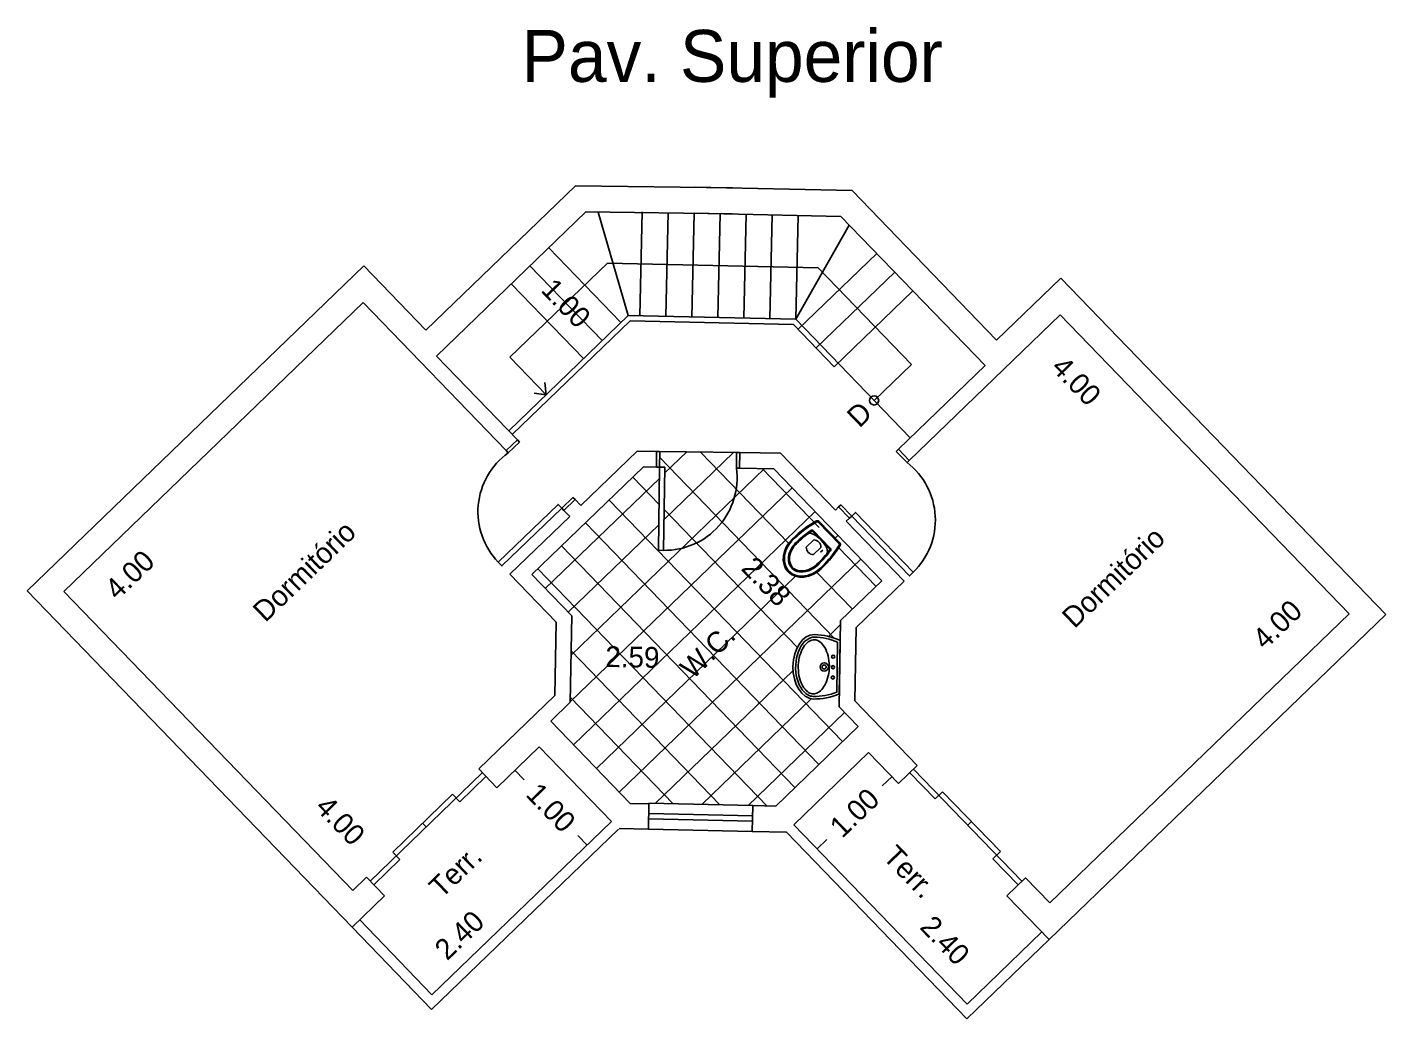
# Model space of a CAD drawing. Extents: x 1.1 to 17.3, y 0.1 to 21.
# Drawn here: x 1.1 to 14.16, y 11.51 to 21.05 of the extents above; entities that cross this region are included whole.
import ezdxf

# ---------------------------------------------------------------- set-up
doc = ezdxf.new("R2010")
doc.units = 0
doc.layers.get('0').update_dxf_attribs({"linetype": 'CONTINUOUS'})
doc.layers.get('DEFPOINTS').update_dxf_attribs({"linetype": 'CONTINUOUS'})
for name, color, linetype in [('BLOCO', 5, 'CONTINUOUS'), ('BLOCOS', 5, 'CONTINUOUS'), ('HACHURA', 1, 'CONTINUOUS'), ('PAREDE', 7, 'CONTINUOUS')]:
    doc.layers.add(name, color=color, linetype=linetype)
doc.styles.add('PADRÃO', font='', dxfattribs={"height": 0.2})
doc.styles.get('PADRÃO').set_extended_font_data('AvantGarde Bk BT')
doc.dimstyles.new('PADRÃOS', dxfattribs={"dimtxt": 0.15, "dimasz": 0.1, "dimexe": 1.25, "dimexo": 0.625, "dimgap": 0.1, "dimtad": 0, "dimjust": 1, "dimzin": 1, "dimdsep": 46, "dimtxsty": 'PADRÃO', "dimcen": 2.5, "dimse1": 1, "dimse2": 1, "dimsd1": 1, "dimsd2": 1, "dimclrt": 1, "dimadec": 0, "dimazin": 0, "dimtfac": 1, "dimtdec": 4, "dimtmove": 0, "dimatfit": 3, "dimfxl": 1, "dimtolj": 1, "dimtzin": 0, "dimarcsym": 0})

# ---------------------------------------------------------------- blocks, each defined once
blk = doc.blocks.new('SETA')
at = {"layer": 'PAREDE', "ltscale": 0.015}
for q in [(-0.07329951123824685, -0.09103539160554419), (0.07329951123824685, -0.09103539160554419)]:
    blk.add_line((0, 0), q, dxfattribs=at)
blk = doc.blocks.new('BOLA')
at = {"layer": 'PAREDE', "ltscale": 0.015}
blk.add_circle((0, 0), 0.04372254359887506, dxfattribs=at)
blk = doc.blocks.new('J1')
at = {"layer": 'BLOCO'}
for p, q in [((0, 0.25), (0, 0)), ((1, 0.25), (0, 0.25)), ((1, 0.1500000000000057), (0, 0.1500000000000057)), ((1, 0), (1, 0.25)), ((0, 0.09999999999999432), (1, 0.09999999999999432)), ((0, 0), (1, 0))]:
    blk.add_line(p, q, dxfattribs=at)
blk = doc.blocks.new('P80E15')
at = {"layer": 'BLOCO', "ltscale": 0.015}
for p, q in [((0.03000000000000114, 0.1500000000000057), (0, 0.1500000000000057)), ((0, 0.1500000000000057), (0, 0)), ((0.03000000000000114, 0.1500000000000057), (0.03000000000000114, 0)), ((0.8000000000000114, 0.1500000000000341), (0.7700000000000102, 0.1500000000000341)), ((0.7700000000000102, 0.1500000000000057), (0.7700000000000102, 0)), ((0.8000000000000114, 0.1500000000000057), (0.8000000000000114, 0)), ((0.03000000000000114, 2.842170943040401e-14), (0, 0)), ((0.8000000000000114, 2.842170943040401e-14), (0.7700000000000102, 5.684341886080801e-14))]:
    blk.add_line(p, q, dxfattribs=at)
at = {"layer": 'BLOCO'}
blk.add_lwpolyline([(0.03000000000000114, 0.1500000000000057), (0.0800000000000125, 0.1500000000000057), (0.0800000000000125, 0.950000000000017), (0.03000000000000114, 0.950000000000017)], close=True, dxfattribs=at)
at = {"layer": 'BLOCO', "ltscale": 0.015}
blk.add_arc((0.0800000000000125, 0.2524375000000134), 0.6975625000000036, 351.555539587714, 90.00000000000041, dxfattribs=at)
blk = doc.blocks.new('P80D15')
at = {"layer": 'BLOCO', "ltscale": 0.015}
for p, q in [((0, 0.1500000000000057), (0, 0)), ((0, 0.1500000000000341), (0.03000000000000114, 0.1500000000000341)), ((0.03000000000000114, 0.1500000000000057), (0.03000000000000114, 0)), ((0.7700000000000102, 0.1500000000000057), (0.7700000000000102, 0)), ((0.7700000000000102, 0.1500000000000057), (0.8000000000000114, 0.1500000000000057)), ((0.8000000000000114, 0.1500000000000057), (0.8000000000000114, 0)), ((0, 2.842170943040401e-14), (0.03000000000000114, 0)), ((0.7699999999999818, 0), (0.8000000000000114, 0))]:
    blk.add_line(p, q, dxfattribs=at)
at = {"layer": 'BLOCO'}
blk.add_lwpolyline([(0.7700000000000102, 0.1500000000000057), (0.7199999999999989, 0.1500000000000057), (0.7199999999999989, 0.950000000000017), (0.7700000000000102, 0.950000000000017)], close=True, dxfattribs=at)
at = {"layer": 'BLOCO', "ltscale": 0.015}
blk.add_arc((0.7199999999999989, 0.2524375000000134), 0.6975625000000036, 89.99999999999959, 188.444460412286, dxfattribs=at)
blk = doc.blocks.new('*D30')
at = {"layer": 'DEFPOINTS', "color": 0, "linetype": 'ByBlock', "ltscale": 0.015}
for p in [(142.9036565538368, 162.3476192476633), (143.129175361522, 162.1140177803929), (140.0258818228473, 159.5694161237578)]:
    blk.add_point(p, dxfattribs=at)
at = {"color": 1, "linetype": 'ByBlock', "ltscale": 0.015, "insert": (140.6587065561428, 159.7290277119536), "char_height": 0.2, "attachment_point": 5, "rotation": 43.99143106195599, "style": 'PADRÃO'}
blk.add_mtext('\\A1;4.00', dxfattribs=at)
blk = doc.blocks.new('*D31')
at = {"layer": 'DEFPOINTS', "color": 0, "linetype": 'ByBlock', "ltscale": 0.015}
for p in [(140.2993561482428, 159.8334281803446), (140.0258818228473, 159.5694161237578), (142.8040849467528, 156.6916413927683)]:
    blk.add_point(p, dxfattribs=at)
at = {"color": 1, "linetype": 'ByBlock', "ltscale": 0.015, "insert": (142.6843462166821, 157.3629593749654), "char_height": 0.2, "attachment_point": 5, "rotation": 313.99143106195595, "style": 'PADRÃO'}
blk.add_mtext('\\A1;4.00', dxfattribs=at)
blk = doc.blocks.new('*D32')
at = {"color": 0, "linetype": 'ByBlock', "ltscale": 0.015}
for p, q in [((144.507452984909, 162.7020336346232), (144.5968954790251, 162.6093854955332)), ((145.2020037658853, 161.9825899518759), (145.1125612717692, 162.0752380909659))]:
    blk.add_line(p, q, dxfattribs=at)
at = {"layer": 'DEFPOINTS', "color": 0, "linetype": 'ByBlock', "ltscale": 0.015}
for p in [(144.507452984909, 162.7020336346233), (144.507452984909, 162.7020336346232), (145.2020037658853, 161.9825899518759)]:
    blk.add_point(p, dxfattribs=at)
at = {"color": 1, "linetype": 'ByBlock', "ltscale": 0.015, "insert": (144.8547283753972, 162.3423117932496), "char_height": 0.2, "attachment_point": 5, "rotation": 313.99143106195595, "style": 'PADRÃO'}
blk.add_mtext('\\A1;1.00', dxfattribs=at)
blk = doc.blocks.new('*D33')
at = {"layer": 'DEFPOINTS', "color": 0, "linetype": 'ByBlock', "ltscale": 0.015}
for p in [(144.9100997464538, 159.3334078507993), (147.4946096338401, 159.2879084146958), (147.4877966005569, 158.9009068737613)]:
    blk.add_point(p, dxfattribs=at)
at = {"color": 1, "linetype": 'ByBlock', "ltscale": 0.015, "insert": (145.4924124610166, 158.9360349472122), "char_height": 0.2, "attachment_point": 5, "rotation": 358.991431061956, "style": 'PADRÃO'}
blk.add_mtext('\\A1;2.59', dxfattribs=at)
blk = doc.blocks.new('*D34')
at = {"layer": 'DEFPOINTS', "color": 0, "linetype": 'ByBlock', "ltscale": 0.015}
for p in [(145.5978487016697, 160.7662812793696), (147.4946096338401, 159.2879084146957), (147.3128996452131, 159.1124856296485)]:
    blk.add_point(p, dxfattribs=at)
at = {"color": 1, "linetype": 'ByBlock', "ltscale": 0.015, "insert": (146.7808483991386, 159.6636057469538), "char_height": 0.2, "attachment_point": 5, "rotation": 313.99143106195595, "style": 'PADRÃO'}
blk.add_mtext('\\A1;2.38', dxfattribs=at)
blk = doc.blocks.new('*D35')
at = {"layer": 'DEFPOINTS', "color": 0, "linetype": 'ByBlock', "ltscale": 0.015}
for p in [(149.605905015435, 162.2296283948844), (152.3841081393405, 159.3518536638949), (152.1475673856185, 159.1234972696836)]:
    blk.add_point(p, dxfattribs=at)
at = {"color": 1, "linetype": 'ByBlock', "ltscale": 0.015, "insert": (149.7625773171792, 161.5939660750627), "char_height": 0.2, "attachment_point": 5, "rotation": 313.99143106195595, "style": 'PADRÃO'}
blk.add_mtext('\\A1;4.00', dxfattribs=at)
blk = doc.blocks.new('*D36')
at = {"layer": 'DEFPOINTS', "color": 0, "linetype": 'ByBlock', "ltscale": 0.015}
for p in [(152.3841081393405, 159.3518536638949), (149.2237660005347, 156.8663452457933), (149.506333408351, 156.5736505399894)]:
    blk.add_point(p, dxfattribs=at)
at = {"color": 1, "linetype": 'ByBlock', "ltscale": 0.015, "insert": (151.6942348059138, 159.2513353142326), "char_height": 0.2, "attachment_point": 5, "rotation": 43.99143106195599, "style": 'PADRÃO'}
blk.add_mtext('\\A1;4.00', dxfattribs=at)
blk = doc.blocks.new('*D37')
at = {"color": 0, "linetype": 'ByBlock', "ltscale": 0.015}
for p, q in [((147.9883828518901, 157.7860600018071), (147.8957347128, 157.696617507691)), ((147.2689391691427, 157.0915092208307), (147.3615873082328, 157.1809517149469))]:
    blk.add_line(p, q, dxfattribs=at)
at = {"layer": 'DEFPOINTS', "color": 0, "linetype": 'ByBlock', "ltscale": 0.015}
for p in [(147.7637332304673, 158.0187611309269), (147.9883828518901, 157.7860600018071), (147.0442895477199, 157.3242103499506)]:
    blk.add_point(p, dxfattribs=at)
at = {"color": 1, "linetype": 'ByBlock', "ltscale": 0.015, "insert": (147.6286610105164, 157.4387846113189), "char_height": 0.2, "attachment_point": 5, "rotation": 43.99143106195599, "style": 'PADRÃO'}
blk.add_mtext('\\A1;1.00', dxfattribs=at)
blk = doc.blocks.new('*D38')
at = {"color": 0, "linetype": 'ByBlock', "ltscale": 0.015}
for p, q in [((144.3618253668797, 157.8479929534363), (144.4512678609958, 157.7553448143462)), ((145.0563761478561, 157.1285492706889), (144.9669336537399, 157.221197409779))]:
    blk.add_line(p, q, dxfattribs=at)
at = {"layer": 'DEFPOINTS', "color": 0, "linetype": 'ByBlock', "ltscale": 0.015}
for p in [(144.5964709281784, 158.0745197292783), (145.2910217091548, 157.3550760465309), (145.0563761478561, 157.1285492706889)]:
    blk.add_point(p, dxfattribs=at)
at = {"color": 1, "linetype": 'ByBlock', "ltscale": 0.015, "insert": (144.7091007573679, 157.4882711120626), "char_height": 0.2, "attachment_point": 5, "rotation": 313.99143106195595, "style": 'PADRÃO'}
blk.add_mtext('\\A1;1.00', dxfattribs=at)
blk = doc.blocks.new('*D39')
at = {"layer": 'DEFPOINTS', "color": 0, "linetype": 'ByBlock', "ltscale": 0.015}
for p in [(145.1327411219225, 157.5190294559933), (145.2910217091548, 157.3550760465309), (143.5643568705611, 155.6881541721876)]:
    blk.add_point(p, dxfattribs=at)
at = {"color": 1, "linetype": 'ByBlock', "ltscale": 0.015, "insert": (143.8298859307824, 156.2612533267348), "char_height": 0.2, "attachment_point": 5, "rotation": 43.99143106195599, "style": 'PADRÃO'}
blk.add_mtext('\\A1;2.40', dxfattribs=at)
blk = doc.blocks.new('*D40')
at = {"layer": 'DEFPOINTS', "color": 0, "linetype": 'ByBlock', "ltscale": 0.015}
for p in [(147.24114177852, 157.5142514524272), (147.0442895477199, 157.3242103499506), (148.7112114220632, 155.5975455113569)]:
    blk.add_point(p, dxfattribs=at)
at = {"color": 1, "linetype": 'ByBlock', "ltscale": 0.015, "insert": (148.4989179077785, 156.2113962612871), "char_height": 0.2, "attachment_point": 5, "rotation": 313.99143106195595, "style": 'PADRÃO'}
blk.add_mtext('\\A1;2.40', dxfattribs=at)
blk = doc.blocks.new('DORMI')
at = {"layer": 'HACHURA', "ltscale": 0.015, "style": 'PADRÃO'}
blk.add_text('Dormitório', height=0.2, dxfattribs=at).set_placement((-0.5164404245072092, -0.06614472024716633))
blk = doc.blocks.new('WC')
at = {"layer": 'HACHURA', "ltscale": 0.015, "style": 'PADRÃO'}
blk.add_text('W.C.', height=0.2, dxfattribs=at).set_placement((-0.137135439593294, -0.09586776615662984))
blk = doc.blocks.new('VASOSAN')
at = {"layer": 'BLOCOS'}
for p, q in [((-0.04999870165021036, 0.1999637913173729), (-0.04999870165021036, 0.300036208682684)), ((0.05000129834978395, 0.2000000000000171), (0.05000129834978395, 0.3000000000000398)), ((-0.1156907586723577, 0.1400000000000148), (0.1156608751354042, 0.1400000000000148)), ((-0.1156899891503542, 0.1500000000000057), (0.1156563640565906, 0.1500000000000057)), ((-0.1449592708755176, 0.04000000000002046), (0.1449618675667352, 0.04000000000002046)), ((-0.144958964094414, 0.05000000000001137), (0.144958964094414, 0.05000000000001137))]:
    blk.add_line(p, q, dxfattribs=at)
for centre, radius, start, end in [((-1.681254687468936e-05, 0.2500000000000284), 0.07072348561596478, 44.98962509969003, 134.9688828081831), ((-0.1156907586724003, 0.1599999999999966), 0.02, 189.3867869031125, 270.0000000001221), ((-0.1156899891503826, 0.1599999999999113), 0.01, 189.3843767903272, 270.0000000002443), ((-1.681254687468936e-05, 0.2500000000000284), 0.07072348561596478, 225.0311171918169, 315.01037490031), ((0.1156563640566048, 0.1599999999999397), 0.01, 269.9999999999185, 350.5758748885445), ((0.1156608751354185, 0.1600000000000534), 0.02, 269.9999999999593, 350.5771305827586), ((-0.1449592708755176, 0.06000000000784667), 0.02, 195.5363314444965, 269.9999999879495), ((-0.1449589640944282, 0.0600000000000307), 0.01, 195.5346797106506, 270), ((0.1449589640941156, 0.06000000000059913), 0.01, 270.0000000017912, 344.483103753554), ((0.1449618675666784, 0.06000000000008754), 0.02, 270.0000000001221, 344.463668535786)]:
    blk.add_arc(centre, radius, start, end, dxfattribs=at)
for centre, major_axis, ratio, start_param, end_param in [((1.298349786793551e-06, 0.3400000000000034), (0, 0.25), 0.8000000000000114, 4.71238898038469, 7.853981633974483), ((1.298349786793551e-06, 0.3400000000000034), (0, 0.5), 0.4000000000000057, 1.570796326794897, 2.178171401941273), ((1.298349786793551e-06, 0.3400000000000034), (0, 0.5), 0.4000000000000057, 4.10501390519934, 4.71238898038469), ((3.162615456631102e-06, 0.2000000000000171), (-0.1315416254084454, 0), 0.380107846735427, 0, 3.141592653589793)]:
    blk.add_ellipse(centre, major_axis=major_axis, ratio=ratio, start_param=start_param, end_param=end_param, dxfattribs=at)
for points, knots in [([(0.1900012983497845, 0.3400000000000034), (0.1900012983497845, 0.3848761319792686), (0.1797393390216371, 0.4296688513161939), (0.1275724019719462, 0.5345347987748141), (0.06728061332151469, 0.5774883381547511), (-0.05557463358574921, 0.5822833263597715), (-0.1176873313140447, 0.5442092108278018), (-0.1772271428546759, 0.4396819034496957), (-0.1899987016502109, 0.3899119131999385), (-0.1899987016502109, 0.3400000000000034)], [4.71238898038469, 4.71238898038469, 4.71238898038469, 4.71238898038469, 5.268704666077937, 5.268704666077937, 6.251971787216637, 6.251971787216637, 7.235238908355337, 7.235238908355337, 7.853981633974483, 7.853981633974483, 7.853981633974483, 7.853981633974483]), ([(0.1500012983497925, 0.3400000000000034), (0.1500012983497925, 0.3788440209133057), (0.1410350669412708, 0.4175642631073231), (0.09785548235792874, 0.5046356523495774), (0.05186252916044509, 0.5365242863162791), (-0.035906470330346, 0.5428969122828846), (-0.08268716521656927, 0.5186239494114204), (-0.136675398657502, 0.4336095243094746), (-0.1499987016502189, 0.3869668551708401), (-0.1499987016502189, 0.3400000000000034)], [4.71238898038469, 4.71238898038469, 4.71238898038469, 4.71238898038469, 5.267303564860582, 5.267303564860582, 6.225165062483076, 6.225165062483076, 7.18302656010557, 7.18302656010557, 7.853981633974483, 7.853981633974483, 7.853981633974483, 7.853981633974483]), ([(0.1400012983497874, 0.3400000000000034), (0.1400012983497874, 0.3772837390730786), (0.1313244408788421, 0.4146147677288923), (0.08614040026922964, 0.5057958350239744), (0.03502463044166859, 0.5349710805647021), (-0.04931088296146413, 0.5246485128546965), (-0.08846614740087944, 0.4978919085569657), (-0.1301770436703151, 0.4186244413023701), (-0.139998701650228, 0.3793231752999873), (-0.139998701650228, 0.3400000000000034)], [4.71238898038469, 4.71238898038469, 4.71238898038469, 4.71238898038469, 5.266984672173268, 5.266984672173268, 6.376176055750425, 6.376176055750425, 7.268653195712185, 7.268653195712185, 7.853981633974483, 7.853981633974483, 7.853981633974483, 7.853981633974483]), ([(-0.1899987016502109, 0.3400000000000034), (-0.1899987016502109, 0.2628456380244302), (-0.1826597402104682, 0.1857481592563204), (-0.1646350625580055, 0.0962993025843275), (-0.1598779088782436, 0.07633152029333701), (-0.1545936493339752, 0.05732178411361133)], [1.570796326794897, 1.570796326794897, 1.570796326794897, 1.570796326794897, 2.037455774227855, 2.037455774227855, 2.178171373096618, 2.178171373096618, 2.178171373096618, 2.178171373096618]), ([(0.1255213970934932, 0.158362586435743), (0.1304959230626253, 0.1883329397418549), (0.1342856674288981, 0.2197754344096836), (0.1388984311594896, 0.280892952358073), (0.1400012983497874, 0.3104504303007616), (0.1400012983497874, 0.3400000000000034)], [4.319424209334854, 4.319424209334854, 4.319424209334854, 4.319424209334854, 4.526146784234752, 4.526146784234752, 4.71238898038469, 4.71238898038469, 4.71238898038469, 4.71238898038469]), ([(0.1353910129756457, 0.1567256052765629), (0.1406375926198677, 0.1883393074453181), (0.1445703338030171, 0.2215366219332111), (0.1489940345178695, 0.2833246268364178), (0.1500012983497925, 0.3116621455754114), (0.1500012983497925, 0.3400000000000034)], [4.319414935773391, 4.319414935773391, 4.319414935773391, 4.319414935773391, 4.53527739023095, 4.53527739023095, 4.71238898038469, 4.71238898038469, 4.71238898038469, 4.71238898038469]), ([(0.1545944801337669, 0.0573247746568768), (0.1714080019636555, 0.1178830224408784), (0.1827947395838834, 0.188231392050767), (0.1891612343353728, 0.2873542333339003), (0.1900012983497845, 0.3136769834079587), (0.1900012983497845, 0.3400000000000034)], [4.105016649121983, 4.105016649121983, 4.105016649121983, 4.105016649121983, 4.553177186481221, 4.553177186481221, 4.71238898038469, 4.71238898038469, 4.71238898038469, 4.71238898038469])]:
    blk.add_open_spline(points, degree=3, knots=knots, dxfattribs=at)
for points in [[(-0.1499987016502189, 0.3400000000000034), (-0.1499987016502189, 0.2771333061211863), (-0.1449377691834997, 0.2142947379843179), (-0.1354229546785177, 0.1567380311504962)], [(-0.1399987016502138, 0.3400000000000034), (-0.1399987016502138, 0.2776703725988909), (-0.1349701841103865, 0.2153313553609451), (-0.1255561557510418, 0.1583694305881238)]]:
    blk.add_open_spline(points, degree=3, dxfattribs=at)
blk = doc.blocks.new('LAVAT')
at = {"layer": 'BLOCOS'}
for p, q in [((-0.2573623180961135, 0), (0.2573623180960993, 0)), ((-0.2410322495695425, 0.02500000000000568), (0.2410322495695283, 0.02500000000000568))]:
    blk.add_line(p, q, dxfattribs=at)
for centre, radius in [((-2.842170943040401e-14, 0.1500000000000057), 0.04), ((-2.842170943040401e-14, 0.1500000000000057), 0.02), ((-0.09999999999999432, 0.06499999999999773), 0.015), ((0, 0.06499999999999773), 0.015), ((0.09999999999999432, 0.06499999999999773), 0.015)]:
    blk.add_circle(centre, radius, dxfattribs=at)
for centre, radius, start, end in [((0.3099999999999739, 0.25), 0.6200000000000045, 180, 203.779994731564), ((0.3099999999999739, 0.25), 0.5951987399818819, 180.0000000000055, 202.2113997706397), ((-0.3099999999999739, 0.25), 0.5951987399818819, 337.7886002293573, 359.9999999999946), ((-0.3099999999999739, 0.25), 0.6200000000000045, 336.2200052684331, 7.016477563892661e-15)]:
    blk.add_arc(centre, radius, start, end, dxfattribs=at)
blk.add_ellipse((-2.842170943040401e-14, 0.25), major_axis=(0.3100000000000023, 0), ratio=0.645161290322576, start_param=0, end_param=3.141592653589793, dxfattribs=at)
for points, knots in [([(0.2849999999999824, 0.2500000000000284), (0.2849999999999682, 0.300317964642403), (0.2452497040517159, 0.3541887687748044), (0.1008916727811169, 0.4227595909021034), (3.167234224576987e-05, 0.4339558931305021), (-0.1743068501371283, 0.3989778962069579), (-0.2442601782461509, 0.3532994974840165), (-0.2803506487652356, 0.2860131679577762), (-0.2851229441039038, 0.2679846562883483), (-0.285198739981908, 0.2499999999999716)], [0, 0, 0, 0, 0.9361481793933827, 0.9361481793933827, 1.872296358786765, 1.872296358786765, 2.808444538180148, 2.808444538180148, 3.13938546545754, 3.13938546545754, 3.13938546545754, 3.13938546545754]), ([(0.2599999999999625, 0.2500000000000284), (0.2599999999999625, 0.2784978981889878), (0.242078010852012, 0.3126567214920613), (0.1643569005752425, 0.3704649949829673), (0.1030052039381815, 0.3920693254798095), (-0.02877373062847255, 0.4037223597623836), (-0.0976825814684048, 0.3936467971219031), (-0.2034406750199054, 0.3477822861136133), (-0.2396263539294523, 0.3143366745038918), (-0.2661732608932681, 0.2526194074667387), (-0.2627272874450739, 0.2240541362115209), (-0.2158391141528142, 0.162032776211305), (-0.168127663237712, 0.1314918993692231), (-0.04805875393354597, 0.09792981637818343), (0.02266607553652022, 0.095757041570522), (0.1477154277714732, 0.1225128520000851), (0.2007272141554637, 0.1503951910720218), (0.2508407150234859, 0.2045307616155014), (0.2599999999999767, 0.2286312563089723), (0.2599999999999625, 0.2500000000000284)], [0, 0, 0, 0, 0.718091798041799, 0.718091798041799, 1.436183596083598, 1.436183596083598, 2.154275394125397, 2.154275394125397, 2.872367192167196, 2.872367192167196, 3.590458990208995, 3.590458990208995, 4.308550788250794, 4.308550788250794, 5.026642586292593, 5.026642586292593, 5.744734384334392, 5.744734384334392, 6.283185307179586, 6.283185307179586, 6.283185307179586, 6.283185307179586])]:
    blk.add_open_spline(points, degree=3, knots=knots, dxfattribs=at)
blk = doc.blocks.new('SUPERIOR')
at = {"layer": 'HACHURA', "ltscale": 0.015, "style": 'PADRÃO'}
blk.add_text('Pav. Superior', height=0.5, dxfattribs=at).set_placement((-1.76903514439141, -0.191736915327283))

msp = doc.modelspace()

# ---------------------------------------------------------------- hatches: boundary and pattern name
at = {"layer": 'HACHURA', "ltscale": 0.015}
h = msp.add_hatch(dxfattribs=at)
h.set_pattern_fill('NET', color=256, scale=0.1, angle=43.99143106195599, style=0)
h.set_pattern_definition([(43.99143106195599, (14.18059743375287, -203.3648301710633), (-0.2205198729599997, 0.2284233692722914), []), (133.991431061956, (14.18059743375287, -203.3648301710633), (-0.2284233692722914, -0.2205198729599996), [])])
edge = h.paths.add_edge_path()
edge.add_line((8.27687244595353, 16.80122190094505), (7.947430567451846, 16.80555412958617))
edge.add_line((7.947430567451846, 16.80555412958617), (7.917433161034296, 16.80594860166676))
edge.add_arc((7.226145855639629, 16.71259281552352), 0.6975625000000089, 269.24659211004644, 367.6910525223421, ccw=False)
edge.add_line((7.216973557949274, 16.01509062171954), (7.166977880586899, 16.01574807518713))
edge.add_line((7.166977880586927, 16.01574807518713), (7.177497136068922, 16.81567891298764))
edge.add_line((7.177497136068922, 16.81567891298764), (7.147499729651372, 16.81607338506822))
edge.add_line((7.1474997296514, 16.81607338506819), (7.022486954821801, 16.8177173288378))
edge.add_line((7.022486954821773, 16.81771732883783), (5.950515867528168, 15.78283666518303))
edge.add_line((5.950515867528196, 15.78283666518303), (6.334737999605892, 15.3848439002675))
edge.add_line((6.334737999605892, 15.38484390026747), (6.320104260082786, 14.5536018514461))
edge.add_line((6.320104260082786, 14.55360185144616), (6.131515023919746, 14.37153784226538))
edge.add_line((6.131515023919746, 14.37153784226535), (6.895520882993765, 13.58014979124329))
edge.add_line((6.895520882993765, 13.58014979124329), (7.075973079311041, 13.57697299040524))
edge.add_line((7.075973079311012, 13.57697299040524), (7.076092855552673, 13.58240259983603))
edge.add_line((7.076092855552673, 13.58240259983603), (8.075849626350873, 13.56034813899183))
edge.add_line((8.075849626350902, 13.56034813899186), (8.075828068103533, 13.55937087621044))
edge.add_line((8.075828068103561, 13.55937087621044), (8.295290105627913, 13.55550732010559))
edge.add_line((8.295290105627885, 13.55550732010562), (9.086678156649981, 14.31951317917961))
edge.add_line((9.086678156649981, 14.31951317917958), (8.904614147469175, 14.50810241534268))
edge.add_line((8.904614147469175, 14.50810241534271), (8.90681761802307, 14.63326641562))
edge.add_arc((8.666843026838734, 15.20494131937727), 0.620000000000004, 268.99143106193185, 292.7714257933599, ccw=False)
edge.add_ellipse((8.661386425548471, 14.89498934648083), major_axis=(0.00545660129016181, 0.3099519728963854), ratio=0.645161290322576, start_angle=0, end_angle=180, ccw=False)
edge.add_arc((8.655929824258408, 14.5850373735845), 0.6199999999999845, 65.21143633055198, 88.99143106190962, ccw=False)
edge.add_line((8.915877770003561, 15.147911307519), (8.919247886992252, 15.33934446416399))
edge.add_line((8.91924788699228, 15.33934446416396), (9.317240651907838, 15.72356659624171))
edge.add_line((9.317240651907838, 15.72356659624171), (8.27687244595353, 16.80122190094505))
edge = h.paths.add_edge_path(flags=16)
edge.add_ellipse((8.594978684041848, 15.98218960119658), major_axis=(-0.1798609206868436, -0.1736376952440942), ratio=0.8000000000000114, start_angle=270, end_angle=450, ccw=False)
edge.add_ellipse((8.594978684041848, 15.98218960119658), major_axis=(-0.3597218413736873, -0.3472753904881885), ratio=0.4000000000000057, start_angle=235.1999716104384, end_angle=270, ccw=False)
edge.add_arc((8.695740438650716, 16.28095478564052), 0.02000000000001101, 43.99143106203741, 122.16869345831529, ccw=False)
edge.add_line((8.710129312305668, 16.29484580126007), (8.911494265432253, 16.08626386971289))
edge.add_arc((8.897105391775739, 16.07237285409497), 0.01999999999999973, 325.81416817479425, 403.99143105560506, ccw=False)
edge.add_ellipse((8.594978684041848, 15.98218960119658), major_axis=(-0.3597218413736873, -0.3472753904881885), ratio=0.4000000000000057, start_angle=90, end_angle=124.80002838732861, ccw=False)
h.paths.add_polyline_path([(7.919405521437227, 16.95593563375436), (7.179469496471768, 16.96566594507522), (7.177497136068922, 16.81567891298761), (7.227492813431439, 16.81502145951998), (7.216973557949444, 16.01509062171954, 0.4580704259902089), (7.917433161034324, 16.80594860166673)], flags=17)
h.paths.add_polyline_path([(6.580599061199877, 15.1475388761894), (7.258928019962383, 15.13559712070727), (7.253502367137543, 14.82740311717151), (6.575173408375036, 14.83934487265367)], flags=24)
h.paths.add_polyline_path([(8.328825437353117, 15.36538242590001), (7.860385281502289, 15.8506116130277), (8.082147867228258, 16.06470116694405), (8.550588023079086, 15.57947197981636)], flags=24)
h.paths.add_polyline_path([(7.495464769894568, 14.68590748765416), (8.008068393852085, 15.18077491909986), (7.791402896105211, 15.40520577123164), (7.278799272147666, 14.91033833978597)], flags=24)

# ---------------------------------------------------------------- linework, layer by layer
at = {"layer": 'BLOCO', "ltscale": 0.015}
for p, q in [((4.394741728415028, 12.83385355188824), (5.473907252536094, 13.87567972335279)), ((9.584941501172949, 13.87538090834983), (9.828034274514692, 13.62357561938825)), ((9.620913685310342, 13.91010844739867), (10.66273985677489, 12.83094292327758)), ((5.256829502623333, 13.59661476587371), (5.50863479158491, 13.83970753921542)), ((4.61181947832776, 13.11291850936735), (5.1873744245257, 13.66855913414844)), ((5.256829502623333, 13.59661476587371), (5.1873744245257, 13.66855913414844)), ((9.828034274514692, 13.62357561938825), (9.89997864278942, 13.69303069748588)), ((9.89997864278942, 13.69303069748588), (10.45561926757054, 13.11747575128794)), ((4.934324490475575, 13.35476663762051), (4.89959695142673, 13.39073882175791)), ((10.14182677104262, 13.37052568533812), (10.17779895518001, 13.40525322438694)), ((4.68127455642545, 13.04097414109259), (4.61181947832776, 13.11291850936735)), ((10.38367489929581, 13.04802067319034), (10.45561926757054, 13.117475751288)), ((4.429469267463872, 12.79788136775085), (4.68127455642545, 13.04097414109259)), ((10.38367489929581, 13.04802067319031), (10.62676767263753, 12.79621538422876))]:
    msp.add_line(p, q, dxfattribs=at)
at = {"layer": 'HACHURA', "ltscale": 0.015}
msp.add_line((7.179469496471796, 16.96566594507522), (7.94940292785472, 16.95554116167375), dxfattribs=at)
at = {"layer": 'PAREDE', "ltscale": 0.015}
for p, q in [((4.931093307657534, 18.13459720665549), (6.36998067315227, 19.52369876860823)), ((6.36998067315227, 19.52369876860823), (7.880031397270642, 19.50384129017735)), ((9.02970822567002, 19.47687515055242), (7.519894262415647, 19.5101813845356)), ((10.41880978762279, 18.03798778505768), (9.02970822567002, 19.47687515055242)), ((5.032786634626859, 17.885281207871), (6.469586314772272, 19.2723673188238)), ((6.469586314772272, 19.2723673188238), (7.876744129932518, 19.25386290336473)), ((6.875316757561734, 18.27409654194781), (6.587641769307822, 19.27081486525077)), ((6.988121111526397, 18.27160809747795), (7.010175572370514, 19.27136486827612)), ((7.238060304225968, 18.26609448226691), (7.260114765070085, 19.26585125306511)), ((7.487999496925511, 18.26058086705586), (7.510053957769628, 19.26033763785406)), ((8.921317834080838, 19.22920540168425), (7.514380647204604, 19.26024219183603)), ((7.737938689625054, 18.25506725184482), (7.759993150469171, 19.25482402264305)), ((7.987877882324625, 18.24955363663378), (8.009932343168742, 19.24931040743201)), ((8.237817075024168, 18.24404002142273), (8.259871535868257, 19.24379679222096)), ((8.48775626772371, 18.23852640621169), (8.509810728567828, 19.23828317700992)), ((10.3084039450336, 17.79240572153884), (8.921317834080838, 19.22920540168425)), ((8.48775626772371, 18.23852640621169), (9.002371422707625, 19.14524682889339)), ((5.73978386648875, 17.87283475698547), (6.677982321657453, 18.77857134954243)), ((8.704537050902246, 18.73386590394804), (6.677982321657453, 18.77857134954243)), ((9.601406713171713, 17.80485217242426), (8.704537050902246, 18.73386590394804)), ((5.727337415603216, 17.16583752512361), (6.875316757561734, 18.27409654194781)), ((5.762064954652061, 17.12986534098621), (6.895050201152173, 18.22364906118833)), ((8.48775626772371, 18.23852640621169), (6.875316757561734, 18.27409654194781)), ((8.466078189405835, 18.18899245643809), (6.895050201152173, 18.22364906118833)), ((8.858437297172458, 17.78257108426098), (8.466078189405835, 18.18899245643809)), ((9.588960262286236, 17.09785494056243), (8.48775626772371, 18.23852640621169)), ((5.702960654865109, 16.97512102589963), (5.810877207277173, 17.07930364304607)), ((9.475531922820636, 16.98835124534634), (9.579714539967057, 16.88043469293427)), ((6.421888196579602, 16.44639384237621), (6.962723569849771, 16.9685161987085)), ((6.962723569849771, 16.9685161987085), (7.149472090054331, 16.9660604171558)), ((7.147499729651457, 16.81607338506819), (7.149472090054331, 16.9660604171558)), ((7.947430567451875, 16.80555412958623), (7.94940292785472, 16.95554116167384)), ((7.94940292785472, 16.95554116167378), (8.341363108499337, 16.95038680446669)), ((8.869516579538839, 16.40330415958607), (8.341363108499337, 16.95038680446669)), ((5.950515867528196, 15.78283666518303), (7.022486954821773, 16.81771732883783)), ((7.022486954821773, 16.81771732883783), (7.147499729651429, 16.81607338506817)), ((7.947430567451846, 16.80555412958617), (8.27687244595353, 16.80122190094505)), ((9.317240651907838, 15.72356659624171), (8.27687244595353, 16.80122190094505)), ((6.2586012796462, 16.39956607970174), (6.366517832058292, 16.50374869684816)), ((5.738416697969598, 15.78657060044867), (6.313971644167509, 16.34221122522979)), ((8.899976976622725, 16.43271062056522), (9.004159593769145, 16.32479406815315)), ((9.52933982146638, 15.71983266097607), (8.973699196685288, 16.29538760717395)), ((6.895520882993765, 13.58014979124323), (6.131515023919746, 14.37153784226535)), ((8.295290105627885, 13.55550732010562), (9.086678156649981, 14.31951317917964)), ((6.715659962306916, 13.40651209599915), (6.02110918133053, 14.12595577874652)), ((8.468927800871967, 13.37564639941877), (9.188371483619363, 14.07019718039516)), ((5.612817408731388, 13.73179098680328), (5.439179713487277, 13.91165190749015)), ((9.656885869447706, 13.94483598644746), (9.477024948760885, 13.7711982912034)), ((6.895520882993765, 13.58014979124323), (7.075973079311012, 13.57697299040524)), ((7.075973079311012, 13.57697299040524), (7.07057924034163, 13.33246340713646)), ((8.07572985010924, 13.55491852956109), (8.070336011139858, 13.31040894629228)), ((8.07582806810359, 13.55937087621049), (8.295290105627885, 13.55550732010562)), ((4.986505833536114, 11.59819077528346), (6.782061857688007, 13.33162018576792)), ((4.98899512371321, 11.73959022165585), (6.715659962306916, 13.40651209599915)), ((7.07057924034163, 13.33246340713646), (6.789361259736239, 13.33866702697986)), ((10.1358496752153, 11.64898156082506), (8.468927800871967, 13.37564639941877)), ((8.399930974553712, 13.30313813860465), (8.070336011139858, 13.31040894629243)), ((10.1333603850382, 11.5075821144527), (8.399930974553769, 13.3031381386046)), ((4.53365188461035, 12.68996481533873), (4.36001418936624, 12.86982573602558)), ((10.69871204091228, 12.86567046232642), (10.51885112022543, 12.69203276708231)), ((4.294444342736824, 12.45903390440321), (4.98899512371321, 11.73959022165585)), ((4.222499974462096, 12.38957882630558), (4.986505833536114, 11.59819077528346)), ((10.85529335796267, 12.34353234180145), (10.1358496752153, 11.64898156082506)), ((10.9247484360603, 12.27158797352672), (10.1333603850382, 11.5075821144527))]:
    msp.add_line(p, q, dxfattribs=at)
at = {"layer": 'PAREDE'}
for p, q in [((6.806502939724311, 18.20766369658821), (6.111952158747926, 18.92710737933555)), ((8.511161906684293, 18.14229292563471), (9.266577773569026, 18.87157124565988)), ((4.334518032431589, 18.75255391306246), (1.09702146006839, 15.62707539866875)), ((4.334518032431589, 18.75255391306246), (1.097021460068419, 15.62707539866875)), ((4.931093307657534, 18.13459720665549), (4.334518032431589, 18.75255391306246)), ((6.626642019037433, 18.0340260013441), (5.932091238061105, 18.75346968409144)), ((8.684799601928404, 17.96243200494786), (9.440215468813108, 18.69171032497303)), ((6.446781098350613, 17.86038830609999), (5.752230317374256, 18.57983198884736)), ((10.41880978762279, 18.03798778505768), (11.03676649402979, 18.6345630602836)), ((11.03676649402982, 18.63456306028354), (14.1622450084235, 15.3970664879204)), ((11.03676649402979, 18.6345630602836), (14.16224500842353, 15.39706648792037)), ((8.858437297172486, 17.78257108426101), (9.61385316405719, 18.51184940428618)), ((4.32829480698885, 18.39905529713153), (1.45052007599935, 15.62085217322601)), ((5.702960654865109, 16.97512102589963), (4.32829480698885, 18.39905529713153)), ((9.579714539967028, 16.88043469293427), (11.03054326858702, 18.28106444435264)), ((11.03054326858702, 18.28106444435264), (13.80874639249257, 15.40328971336314)), ((5.810877207277173, 17.07930364304607), (5.032786634626859, 17.885281207871)), ((6.087059256976914, 17.5131129156118), (5.73978386648875, 17.87283475698547)), ((9.241684871798043, 17.4575767819361), (9.601406713171713, 17.80485217242426)), ((9.475531922820608, 16.98835124534634), (10.3084039450336, 17.79240572153884)), ((6.42188819657963, 16.44639384237621), (6.366517832058292, 16.50374869684811)), ((6.313971644167509, 16.34221122522979), (6.2586012796462, 16.39956607970174)), ((8.869516579538839, 16.40330415958601), (8.899976976622696, 16.43271062056525)), ((8.973699196685288, 16.29538760717395), (9.004159593769117, 16.32479406815318)), ((5.738416697969598, 15.78657060044867), (6.183667594208202, 15.3253617827346)), ((5.950515867528196, 15.78283666518303), (6.334737999605892, 15.38484390026747)), ((9.317240651907838, 15.72356659624171), (8.919247886992252, 15.33934446416396)), ((9.52933982146638, 15.71983266097607), (9.06813100375237, 15.27458176473738)), ((1.09702146006839, 15.62707539866875), (4.222499974462096, 12.38957882630558)), ((1.097021460068419, 15.62707539866875), (4.222499974462096, 12.38957882630558)), ((1.45052007599935, 15.62085217322601), (4.228723199904863, 12.74307744223651)), ((6.183667594208202, 15.3253617827346), (6.171221143322697, 14.61836455087271)), ((6.334737999605892, 15.38484390026747), (6.320104260082786, 14.55360185144616)), ((8.919247886992252, 15.33934446416396), (8.904614147469147, 14.50810241534271)), ((14.1622450084235, 15.3970664879204), (10.9247484360603, 12.27158797352672)), ((14.16224500842353, 15.39706648792037), (10.9247484360603, 12.27158797352672)), ((13.80874639249257, 15.40328971336314), (10.93097166150304, 12.62508658945762)), ((9.06813100375237, 15.27458176473738), (9.055684552866836, 14.56758453287551)), ((5.439179713487277, 13.91165190749018), (6.171221143322697, 14.61836455087271)), ((6.131515023919746, 14.37153784226535), (6.320104260082786, 14.55360185144616)), ((9.086678156649981, 14.31951317917964), (8.904614147469147, 14.50810241534271)), ((9.656885869447706, 13.94483598644746), (9.055684552866836, 14.56758453287551)), ((5.612817408731388, 13.7317909868033), (6.02110918133053, 14.12595577874652)), ((5.612817408731388, 13.7317909868033), (6.02110918133053, 14.12595577874652)), ((9.477024948760885, 13.7711982912034), (9.188371483619363, 14.07019718039516)), ((9.477024948760885, 13.7711982912034), (9.188371483619363, 14.07019718039516)), ((4.228723199904863, 12.74307744223651), (4.360014189366183, 12.86982573602563)), ((10.93097166150304, 12.62508658945762), (10.69871204091228, 12.86567046232642)), ((4.222499974462096, 12.38957882630558), (4.533651884610293, 12.68996481533873)), ((4.222499974462096, 12.38957882630558), (4.533651884610293, 12.68996481533873)), ((10.9247484360603, 12.27158797352672), (10.51885112022543, 12.69203276708231)), ((10.9247484360603, 12.27158797352672), (10.51885112022543, 12.69203276708231))]:
    msp.add_line(p, q, dxfattribs=at)

# ---------------------------------------------------------------- block references
at = {"layer": 'HACHURA', "ltscale": 0.015}
msp.add_blockref('SUPERIOR', (7.619810019023959, 20.71459471950897), dxfattribs=at)
for name, p, rotation in [('VASOSAN', (8.839590437945816, 16.21833593263901), 133.991431061956), ('DORMI', (3.713339565004816, 15.72138539627795), 43.99143106195599), ('DORMI', (11.4939767075667, 15.66223798412113), 43.99143106195599), ('WC', (7.529132000114942, 14.92946601228482), 43.99143106195599), ('LAVAT', (8.911347694013301, 14.89058886156946), 88.991431061956)]:
    msp.add_blockref(name, p, dxfattribs=dict(at, rotation=rotation))
at = {"layer": 'PAREDE', "ltscale": 0.015}
for name, p, rotation in [('SETA', (6.087059256976914, 17.5131129156118), 223.9914310619527), ('BOLA', (9.241684871798043, 17.45757678193613), 43.99143106195599), ('P80E15', (6.366517832058292, 16.50374869684813), 133.991431061956), ('P80D15', (9.475531922820608, 16.98835124534634), 223.991431061956), ('P80D15', (7.94940292785472, 16.95554116167378), 179.2465921100562), ('J1', (7.07057924034163, 13.33246340713643), 358.7362700138534)]:
    msp.add_blockref(name, p, dxfattribs=dict(at, rotation=rotation))

# ---------------------------------------------------------------- texts
at = {"layer": 'HACHURA', "ltscale": 0.015, "style": 'PADRÃO'}
for s, rotation, p in [('D', 43.99143106195599, (9.099769804626021, 17.18612140595539)), ('Terr.', 43.99143106195599, (5.081301874266529, 12.65904219287182)), ('Terr.', 313.991431061956, (9.315009119537052, 13.05688004232832))]:
    msp.add_text(s, height=0.2, rotation=rotation, dxfattribs=at).set_placement(p)

# ---------------------------------------------------------------- dimensions: what is measured, and where the dimension line sits
at = {"layer": 'HACHURA', "ltscale": 0.015}
for base, p1, p2, angle, picture, middle in [((5.932091238061105, 18.75346968409144), (6.626642019037433, 18.0340260013441), (5.932091238061105, 18.75346968409144), 133.991431061956, '*D32', (6.279366628549269, 18.39374784271777)), ((13.57220563877055, 15.17493331915176), (11.03054326858702, 18.28106444435264), (13.80874639249257, 15.40328971336314), 133.991431061956, '*D35', (11.18721557033129, 17.64540212453093)), ((1.723994401394918, 15.88486422981276), (4.228723199904863, 12.74307744223651), (1.45052007599935, 15.62085217322601), 133.991431061956, '*D31', (4.108984469834184, 13.41439542443359)), ((10.64840425368675, 12.91778129526153), (13.80874639249257, 15.40328971336314), (10.93097166150304, 12.62508658945762), 43.99143106195599, '*D36', (13.11887305906589, 15.30277136370083)), ((6.481014401008167, 13.17998532015713), (6.02110918133053, 14.12595577874652), (6.715659962306916, 13.40651209599915), 133.991431061956, '*D38', (6.133739010519974, 13.5397071615308)), ((9.41302110504219, 13.83749605127534), (8.468927800871967, 13.37564639941877), (9.188371483619363, 14.07019718039516), 43.99143106195599, '*D37', (9.053299263668492, 13.49022066078714)), ((6.557379375074589, 13.57046550546153), (4.98899512371321, 11.73959022165585), (6.715659962306916, 13.40651209599915), 43.99143106195599, '*D39', (5.254524183934478, 12.31268937620302)), ((8.665780031672085, 13.56568750189541), (10.1358496752153, 11.64898156082506), (8.468927800871967, 13.37564639941877), 133.991431061956, '*D40', (9.923556160930616, 12.26283231075527))]:
    dim = msp.add_linear_dim(base=base, p1=p1, p2=p2, angle=angle, dimstyle='PADRÃOS', dxfattribs=at)
    dim.commit()
    dim.dimension.update_dxf_attribs({"geometry": picture, "text_midpoint": middle, "insert": (-138.5753617468479, -143.9485639505318)})
for base, p1, p2, angle, picture, middle in [((4.553813614674084, 18.16545382986115), (1.45052007599935, 15.62085217322601), (4.32829480698885, 18.39905529713153), 43.99143106195599, '*D30', (2.083344809294914, 15.78046376142186)), ((8.737537898365161, 15.16392167911675), (7.022486954821773, 16.81771732883783), (8.919247886992252, 15.33934446416396), 133.991431061956, '*D34', (8.20548665229066, 15.71504179642201))]:
    dim = msp.add_linear_dim(base=base, p1=p1, p2=p2, angle=angle, dimstyle='PADRÃOS', dxfattribs=at)
    dim.commit()
    dim.dimension.update_dxf_attribs({"geometry": picture, "text_midpoint": middle, "dimtype": 160, "insert": (-138.5753617468479, -143.9485639505318)})
dim = msp.add_aligned_dim(p1=(6.334737999605892, 15.38484390026747), p2=(8.919247886992224, 15.33934446416399), distance=-0.38706150687998353, dimstyle='PADRÃOS', dxfattribs=at)
dim.commit()
dim.dimension.update_dxf_attribs({"geometry": '*D33', "text_midpoint": (6.91705071416871, 14.98747099668046), "insert": (-138.5753617468479, -143.9485639505318)})

doc.saveas('drawing.dxf')
